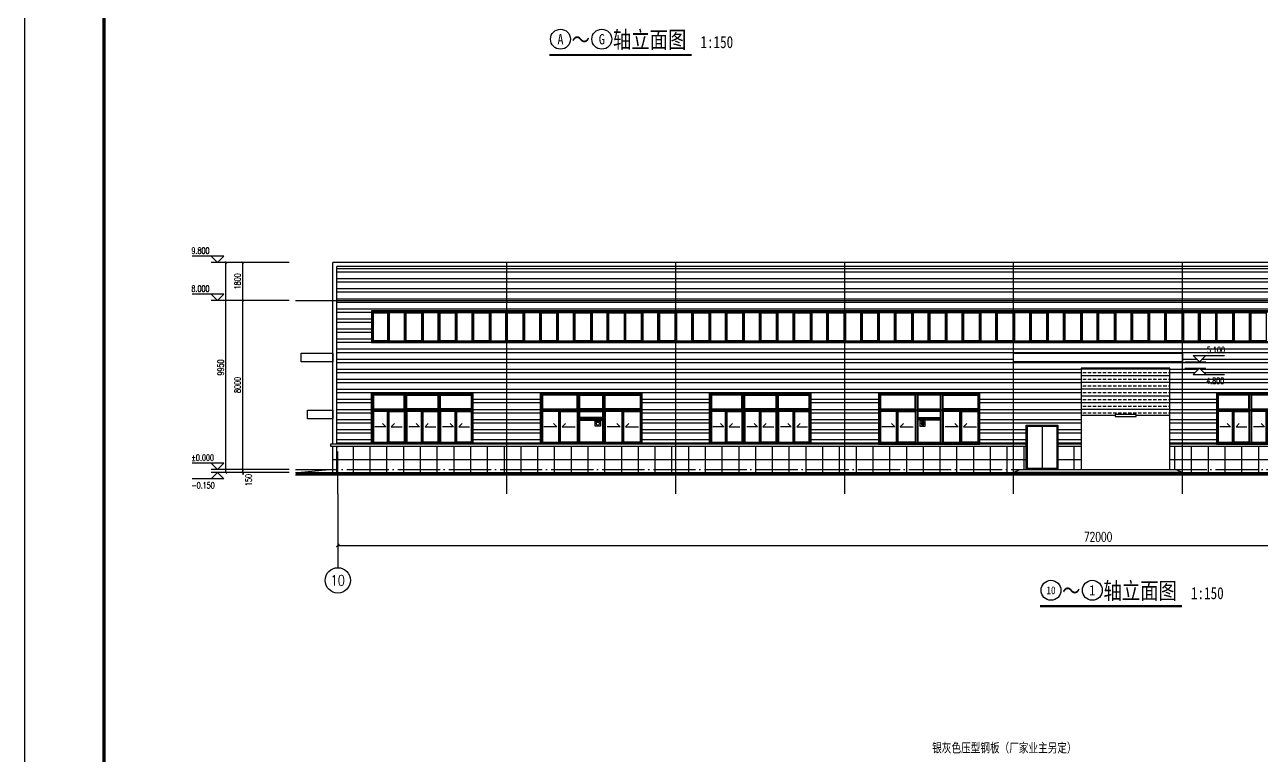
# Model space of a CAD drawing. Extents: x 170967 to 297117, y -33682 to 593582.
# Drawn here: x 170967 to 229515, y 135235 to 169810 of the extents above; entities that cross this region are included whole.
import ezdxf
from ezdxf.enums import TextEntityAlignment as Align

# ---------------------------------------------------------------- set-up
doc = ezdxf.new("R2010")
doc.units = 0
doc.header["$LTSCALE"] = 1000
doc.header["$MEASUREMENT"] = 0
doc.linetypes.add('DOTE', pattern=[2.42, 2, -0.2, 0.02, -0.2])
doc.layers.get('Defpoints').update_dxf_attribs({"color": 250})
for name, color, linetype in [('0 - 立面线', 7, 'Continuous'), ('0-建筑立面', 255, 'Continuous'), ('AXIS', 171, 'Continuous'), ('AXIS_TEXT', 7, 'Continuous'), ('DIM_ELEV', 171, 'Continuous'), ('DIM_SYMB', 171, 'Continuous'), ('DOTE', 14, 'DOTE'), ('PUB_TEXT', 7, 'Continuous'), ('TK', 4, 'Continuous'), ('WINDOW', 140, 'Continuous'), ('填充', 8, 'Continuous')]:
    doc.layers.add(name, color=color, linetype=linetype)
doc.layers.add('02', color=1, linetype='Continuous', lineweight=15)
doc.styles.add('_TCH_AXIS', font='COMPLEX', dxfattribs={"bigfont": 'GBCBIG'})
doc.styles.add('_TCH_DIM', font='SIMPLEX', dxfattribs={"bigfont": 'GBCBIG'})
doc.styles.add('_TCH_DIM_T3', font='SIMPLEX', dxfattribs={"width": 0.705882, "bigfont": 'GBCBIG'})
doc.styles.add('COMPLEX', font='COMPLEX')
doc.styles.add('宋体', font='', dxfattribs={"width": 0.8})
doc.styles.get('宋体').set_extended_font_data('SimSun')
doc.dimstyles.new('_TCH_ARCH&&100', dxfattribs={"dimtxt": 297.5, "dimasz": 100, "dimexe": 250, "dimexo": 300, "dimgap": 100, "dimtad": 1, "dimdec": 0, "dimzin": 0, "dimdsep": 46, "dimtxsty": '_TCH_DIM_T3', "dimblk": 'ARCHTICK', "dimcen": 0.09, "dimclrt": 7, "dimazin": 2, "dimtfac": 1, "dimtdec": 0, "dimtix": 1, "dimtmove": 2, "dimatfit": 3, "dimfxl": 0, "dimtolj": 1, "dimtzin": 0, "dimarcsym": 0})
doc.dimstyles.new('_TCH_ARCH&&150', dxfattribs={"dimtxt": 446.25, "dimasz": 150, "dimexe": 375, "dimexo": 450, "dimgap": 189.375, "dimtad": 1, "dimdec": 0, "dimzin": 0, "dimdsep": 46, "dimtxsty": '_TCH_DIM_T3', "dimblk": 'ARCHTICK', "dimcen": 0.09, "dimclrt": 7, "dimazin": 2, "dimtfac": 1, "dimtdec": 0, "dimtix": 1, "dimtmove": 2, "dimatfit": 3, "dimfxl": 0, "dimtolj": 1, "dimtzin": 0, "dimarcsym": 0})

# ---------------------------------------------------------------- blocks, each defined once
blk = doc.blocks.new('A$C7BE47643')
at = {"layer": 'WINDOW'}
for p, q in [((800, 50), (800, 1575)), ((2400, 50), (2400, 1575)), ((4000, 50), (4000, 1575))]:
    blk.add_line(p, q, dxfattribs=at)
for points in [[(0, 0), (4800, 0), (4800, 2400), (0, 2400)], [(50, 50), (4750, 50), (4750, 2350), (50, 2350)], [(1575, 2350), (1625, 2350), (1625, 50), (1575, 50)], [(3175, 2350), (3225, 2350), (3225, 50), (3175, 50)], [(4750, 1625), (4750, 1575), (50, 1575), (50, 1625)]]:
    blk.add_lwpolyline(points, close=True, dxfattribs=at)
at = {"layer": 'WINDOW', "color": 252}
for points in [[(1535, 2310), (90, 2310), (90, 1665), (1535, 1665)], [(3135, 2310), (1665, 2310), (1665, 1665), (3135, 1665)], [(3265, 2310), (4710, 2310), (4710, 1665), (3265, 1665)], [(760, 1535), (90, 1535), (90, 90), (760, 90)], [(840, 1535), (1535, 1535), (1535, 90), (840, 90)], [(2360, 1535), (1665, 1535), (1665, 90), (2360, 90)], [(2440, 1535), (3135, 1535), (3135, 90), (2440, 90)], [(3960, 1535), (3265, 1535), (3265, 90), (3960, 90)], [(4040, 1535), (4710, 1535), (4710, 90), (4040, 90)]]:
    blk.add_lwpolyline(points, close=True, dxfattribs=at)
at = {"layer": 'WINDOW'}
for points in [[(515, 972), (671, 813), (160, 813)], [(1085, 972), (929, 813), (1440, 813)], [(2115, 972), (2271, 813), (1760, 813)], [(2685, 972), (2529, 813), (3040, 813)], [(3715, 972), (3871, 813), (3360, 813)], [(4285, 972), (4129, 813), (4640, 813)]]:
    blk.add_lwpolyline(points, dxfattribs=at)
blk = doc.blocks.new('A$C474D48D3')
at = {"layer": '02'}
h = blk.add_hatch(color=256, dxfattribs=at)
edge = h.paths.add_edge_path()
edge.add_arc((-125, -125), 75, 0, 360)
blk.add_lwpolyline([(-250, 0), (0, 0), (0, -250), (-250, -250)], close=True)
blk.add_circle((-125, -125), 75)
blk = doc.blocks.new('A$C5D2F2028')
at = {"layer": 'WINDOW'}
for p, q in [((900, 50), (900, 1575)), ((3900, 50), (3900, 1575))]:
    blk.add_line(p, q, dxfattribs=at)
for points in [[(0, 0), (4800, 0), (4800, 2400), (0, 2400)], [(50, 50), (4750, 50), (4750, 2350), (50, 2350)], [(1775, 2350), (1825, 2350), (1825, 50), (1775, 50)], [(2975, 2350), (3025, 2350), (3025, 50), (2975, 50)], [(4750, 1625), (4750, 1575), (50, 1575), (50, 1625)]]:
    blk.add_lwpolyline(points, close=True, dxfattribs=at)
at = {"layer": 'WINDOW', "color": 252}
for points in [[(1735, 2310), (90, 2310), (90, 1665), (1735, 1665)], [(2935, 2310), (1865, 2310), (1865, 1665), (2935, 1665)], [(3065, 2310), (4710, 2310), (4710, 1665), (3065, 1665)], [(860, 1535), (90, 1535), (90, 90), (860, 90)], [(940, 1535), (1735, 1535), (1735, 90), (940, 90)], [(1865, 1265), (2935, 1265), (2935, 1535), (1865, 1535)], [(3860, 1535), (3065, 1535), (3065, 90), (3860, 90)], [(3940, 1535), (4710, 1535), (4710, 90), (3940, 90)], [(2935, 1135), (1865, 1135), (1865, 90), (2935, 90)]]:
    blk.add_lwpolyline(points, close=True, dxfattribs=at)
at = {"layer": 'WINDOW'}
for points in [[(1825, 1225), (2975, 1225)], [(2975, 1175), (1825, 1175)], [(615, 972), (771, 813), (160, 813)], [(1185, 972), (1029, 813), (1640, 813)], [(3615, 972), (3771, 813), (3160, 813)], [(4185, 972), (4029, 813), (4640, 813)]]:
    blk.add_lwpolyline(points, dxfattribs=at)
at = {"xscale": -1}
blk.add_blockref('A$C474D48D3', (1965, 1091), dxfattribs=at)
blk = doc.blocks.new('A$C3DA31D5A')
at = {"layer": 'WINDOW'}
for p, q in [((27200, 1450), (27200, 50)), ((28000, 1450), (28000, 50)), ((28800, 1450), (28800, 50)), ((29600, 1450), (29600, 50)), ((30400, 1450), (30400, 50)), ((31200, 1450), (31200, 50)), ((32000, 1450), (32000, 50)), ((32800, 1450), (32800, 50)), ((33600, 1450), (33600, 50)), ((34400, 1450), (34400, 50)), ((35200, 1450), (35200, 50)), ((36000, 1450), (36000, 50)), ((36800, 1450), (36800, 50)), ((37600, 1450), (37600, 50)), ((38400, 1450), (38400, 50)), ((39200, 1450), (39200, 50)), ((40000, 1450), (40000, 50)), ((40800, 1450), (40800, 50)), ((41600, 1450), (41600, 50)), ((42400, 1450), (42400, 50)), ((43200, 1450), (43200, 50)), ((44000, 1450), (44000, 50)), ((44800, 1450), (44800, 50)), ((45600, 1450), (45600, 50)), ((46400, 1450), (46400, 50)), ((47200, 1450), (47200, 50)), ((48000, 1450), (48000, 50)), ((48800, 1450), (48800, 50)), ((49600, 1450), (49600, 50)), ((50400, 1450), (50400, 50)), ((51200, 1450), (51200, 50)), ((52000, 1450), (52000, 50)), ((52800, 1450), (52800, 50)), ((53600, 1450), (53600, 50)), ((54400, 1450), (54400, 50)), ((55200, 1450), (55200, 50)), ((56000, 1450), (56000, 50)), ((56800, 1450), (56800, 50)), ((57600, 1450), (57600, 50)), ((58400, 1450), (58400, 50)), ((59200, 1450), (59200, 50)), ((60000, 1450), (60000, 50)), ((60800, 1450), (60800, 50)), ((61600, 1450), (61600, 50)), ((62400, 1450), (62400, 50)), ((63200, 1450), (63200, 50)), ((64000, 1450), (64000, 50)), ((64800, 1450), (64800, 50)), ((65600, 1450), (65600, 50)), ((66400, 1450), (66400, 50)), ((67200, 1450), (67200, 50)), ((68000, 1450), (68000, 50)), ((68800, 1450), (68800, 50))]:
    blk.add_line(p, q, dxfattribs=at)
for points in [[(68800, 0), (0, 0), (0, 1500), (68800, 1500)], [(68750, 50), (50, 50), (50, 1450), (68750, 1450)]]:
    blk.add_lwpolyline(points, close=True, dxfattribs=at)
at = {"layer": 'WINDOW', "color": 251}
for points in [[(26440, 90), (27160, 90), (27160, 1410), (26440, 1410)], [(27960, 90), (27240, 90), (27240, 1410), (27960, 1410)], [(28040, 90), (28760, 90), (28760, 1410), (28040, 1410)], [(28840, 90), (29560, 90), (29560, 1410), (28840, 1410)], [(30360, 90), (29640, 90), (29640, 1410), (30360, 1410)], [(30440, 90), (31160, 90), (31160, 1410), (30440, 1410)], [(31960, 90), (31240, 90), (31240, 1410), (31960, 1410)], [(32040, 90), (32760, 90), (32760, 1410), (32040, 1410)], [(33560, 90), (32840, 90), (32840, 1410), (33560, 1410)], [(33640, 90), (34360, 90), (34360, 1410), (33640, 1410)], [(35160, 90), (34440, 90), (34440, 1410), (35160, 1410)], [(35240, 90), (35960, 90), (35960, 1410), (35240, 1410)], [(36760, 90), (36040, 90), (36040, 1410), (36760, 1410)], [(36840, 90), (37560, 90), (37560, 1410), (36840, 1410)], [(38360, 90), (37640, 90), (37640, 1410), (38360, 1410)], [(38440, 90), (39160, 90), (39160, 1410), (38440, 1410)], [(39960, 90), (39240, 90), (39240, 1410), (39960, 1410)], [(40040, 90), (40760, 90), (40760, 1410), (40040, 1410)], [(41560, 90), (40840, 90), (40840, 1410), (41560, 1410)], [(41640, 90), (42360, 90), (42360, 1410), (41640, 1410)], [(43160, 90), (42440, 90), (42440, 1410), (43160, 1410)], [(43240, 90), (43960, 90), (43960, 1410), (43240, 1410)], [(44760, 90), (44040, 90), (44040, 1410), (44760, 1410)], [(44840, 90), (45560, 90), (45560, 1410), (44840, 1410)], [(46360, 90), (45640, 90), (45640, 1410), (46360, 1410)], [(46440, 90), (47160, 90), (47160, 1410), (46440, 1410)], [(47960, 90), (47240, 90), (47240, 1410), (47960, 1410)], [(48040, 90), (48760, 90), (48760, 1410), (48040, 1410)], [(49560, 90), (48840, 90), (48840, 1410), (49560, 1410)], [(49640, 90), (50360, 90), (50360, 1410), (49640, 1410)], [(51160, 90), (50440, 90), (50440, 1410), (51160, 1410)], [(51240, 90), (51960, 90), (51960, 1410), (51240, 1410)], [(52760, 90), (52040, 90), (52040, 1410), (52760, 1410)], [(52840, 90), (53560, 90), (53560, 1410), (52840, 1410)], [(54360, 90), (53640, 90), (53640, 1410), (54360, 1410)], [(54440, 90), (55160, 90), (55160, 1410), (54440, 1410)], [(55960, 90), (55240, 90), (55240, 1410), (55960, 1410)], [(56040, 90), (56760, 90), (56760, 1410), (56040, 1410)], [(56840, 90), (57560, 90), (57560, 1410), (56840, 1410)], [(58360, 90), (57640, 90), (57640, 1410), (58360, 1410)], [(58440, 90), (59160, 90), (59160, 1410), (58440, 1410)], [(59960, 90), (59240, 90), (59240, 1410), (59960, 1410)], [(60040, 90), (60760, 90), (60760, 1410), (60040, 1410)], [(61560, 90), (60840, 90), (60840, 1410), (61560, 1410)], [(61640, 90), (62360, 90), (62360, 1410), (61640, 1410)], [(63160, 90), (62440, 90), (62440, 1410), (63160, 1410)], [(63240, 90), (63960, 90), (63960, 1410), (63240, 1410)], [(64760, 90), (64040, 90), (64040, 1410), (64760, 1410)], [(64840, 90), (65560, 90), (65560, 1410), (64840, 1410)], [(66360, 90), (65640, 90), (65640, 1410), (66360, 1410)], [(66440, 90), (67160, 90), (67160, 1410), (66440, 1410)], [(67960, 90), (67240, 90), (67240, 1410), (67960, 1410)], [(68040, 90), (68710, 90), (68710, 1410), (68040, 1410)]]:
    blk.add_lwpolyline(points, close=True, dxfattribs=at)
blk = doc.blocks.new('A$C56D60E92')
at = {"layer": '填充'}
h = blk.add_hatch(dxfattribs=at)
h.set_pattern_fill('ANSI33', color=250, scale=100, angle=135)
h.set_pattern_definition([(180, (-23503, -337664), (-3e-14, -317.5), []), (180, (-23661.75, -337505.25), (-3e-14, -317.5), [158.75, -79.375])])
h.paths.add_polyline_path([(2600, 2606), (2600, 2556), (4200, 2556), (4200, 4800), (0, 4800), (0, 2556), (1600, 2556), (1600, 2606)])
at = {"layer": 'WINDOW'}
for p, q in [((0, 2556), (1600, 2556)), ((2600, 2556), (4200, 2556))]:
    blk.add_line(p, q, dxfattribs=at)
for points in [[(0, 4800), (4200, 4800), (4200, 0), (0, 0)], [(2600, 2606), (2600, 2506), (1600, 2506), (1600, 2606)]]:
    blk.add_lwpolyline(points, close=True, dxfattribs=at)
blk = doc.blocks.new('A$C1AEC7027')
at = {"layer": 'WINDOW'}
blk.add_line((750, 2050), (750, 50), dxfattribs=at)
for points in [[(1500, 2100), (0, 2100), (0, 0), (1500, 0)], [(1450, 2050), (50, 2050), (50, 50), (1450, 50)]]:
    blk.add_lwpolyline(points, close=True, dxfattribs=at)
blk = doc.blocks.new('GeYuanFrame_23765231', base_point=(20.09, 4.53))
at = {"layer": 'TK'}
blk.add_lwpolyline([(20.09, 4.53), (20.09, 598.53), (861.09, 598.53), (861.09, 4.53)], close=True, dxfattribs=at)
at = {"layer": 'TK', "const_width": 1}
blk.add_lwpolyline([(45.09, 588.53), (851.09, 588.53), (851.09, 14.53), (45.09, 14.53)], close=True, dxfattribs=at)
blk = doc.blocks.new('_AXISO')
blk.add_circle((0, 0), 0.5)
at = {"layer": 'AXIS_TEXT', "style": 'COMPLEX', "width": 1.041667}
blk.add_attdef('A', text='', height=0.56, dxfattribs=at).set_placement((-0.25, -0.28), (0.25, -0.28), align=Align.FIT)
blk = doc.blocks.new('_ArchTick')
at = {"color": 0, "linetype": 'ByBlock', "const_width": 0.4}
blk.add_lwpolyline([(-0.5, -0.5), (0.5, 0.5)], dxfattribs=at)
blk = doc.blocks.new('*D122')
at = {"layer": 'AXIS', "color": 0, "lineweight": -2}
for p, q in [((185790, 147163), (185790, 144788)), ((257790, 147163), (257790, 144788)), ((185790, 145163), (257790, 145163))]:
    blk.add_line(p, q, dxfattribs=at)
at = {"layer": 'Defpoints', "color": 0}
for p in [(185790, 147613), (257790, 147613), (257790, 145163)]:
    blk.add_point(p, dxfattribs=at)
at = {"layer": 'AXIS', "color": 0, "lineweight": -2, "xscale": 150, "yscale": 150, "zscale": 150, "rotation": 180}
blk.add_blockref('_ArchTick', (185790, 145163), dxfattribs=at)
at = {"layer": 'AXIS', "color": 0, "lineweight": -2, "xscale": 150, "yscale": 150, "zscale": 150}
blk.add_blockref('_ArchTick', (257790, 145163), dxfattribs=at)
at = {"layer": 'AXIS', "color": 7, "insert": (221790, 145576), "char_height": 446.2, "attachment_point": 5, "style": '_TCH_DIM_T3'}
blk.add_mtext('\\A1;72000', dxfattribs=at)
blk = doc.blocks.new('*D123')
at = {"layer": 'AXIS', "color": 0, "lineweight": -2}
for p, q in [((183490, 158563), (180240, 158563)), ((180490, 148613), (180490, 158563)), ((183490, 148613), (180240, 148613))]:
    blk.add_line(p, q, dxfattribs=at)
at = {"layer": 'Defpoints', "color": 0}
for p in [(180490, 158563), (183790, 158563), (183790, 148613)]:
    blk.add_point(p, dxfattribs=at)
at = {"layer": 'AXIS', "color": 0, "lineweight": -2, "xscale": 100, "yscale": 100, "zscale": 100}
for p, rotation in [((180490, 158563), 90), ((180490, 148613), 270)]:
    blk.add_blockref('_ArchTick', p, dxfattribs=dict(at, rotation=rotation))
at = {"layer": 'AXIS', "color": 7, "insert": (180242, 153588), "char_height": 297.5, "attachment_point": 5, "rotation": 90, "style": '_TCH_DIM_T3'}
blk.add_mtext('\\A1;9950', dxfattribs=at)
blk = doc.blocks.new('*D124')
at = {"layer": 'AXIS', "color": 0, "lineweight": -2}
for p, q in [((183490, 148763), (181040, 148763)), ((181290, 148763), (181290, 148863)), ((181290, 148613), (181290, 148763)), ((183490, 148613), (181040, 148613)), ((181290, 148613), (181290, 148513))]:
    blk.add_line(p, q, dxfattribs=at)
at = {"layer": 'Defpoints', "color": 0}
for p in [(181290, 148763), (183790, 148763), (183790, 148613)]:
    blk.add_point(p, dxfattribs=at)
at = {"layer": 'AXIS', "color": 0, "lineweight": -2, "xscale": 100, "yscale": 100, "zscale": 100}
for p, rotation in [((181290, 148763), 270), ((181290, 148613), 90)]:
    blk.add_blockref('_ArchTick', p, dxfattribs=dict(at, rotation=rotation))
at = {"layer": 'AXIS', "color": 7, "insert": (181565, 148263), "char_height": 297.5, "attachment_point": 5, "rotation": 90, "style": '_TCH_DIM_T3'}
blk.add_mtext('\\A1;150', dxfattribs=at)
blk = doc.blocks.new('*D125')
at = {"layer": 'AXIS', "color": 0, "lineweight": -2}
for p, q in [((183490, 156763), (181040, 156763)), ((181290, 148763), (181290, 156763)), ((183490, 148763), (181040, 148763))]:
    blk.add_line(p, q, dxfattribs=at)
at = {"layer": 'Defpoints', "color": 0}
for p in [(181290, 156763), (183790, 156763), (183790, 148763)]:
    blk.add_point(p, dxfattribs=at)
at = {"layer": 'AXIS', "color": 0, "lineweight": -2, "xscale": 100, "yscale": 100, "zscale": 100}
for p, rotation in [((181290, 156763), 90), ((181290, 148763), 270)]:
    blk.add_blockref('_ArchTick', p, dxfattribs=dict(at, rotation=rotation))
at = {"layer": 'AXIS', "color": 7, "insert": (181042, 152763), "char_height": 297.5, "attachment_point": 5, "rotation": 90, "style": '_TCH_DIM_T3'}
blk.add_mtext('\\A1;8000', dxfattribs=at)
blk = doc.blocks.new('*D126')
at = {"layer": 'AXIS', "color": 0, "lineweight": -2}
for p, q in [((183490, 158563), (181040, 158563)), ((181290, 156763), (181290, 158563)), ((183490, 156763), (181040, 156763))]:
    blk.add_line(p, q, dxfattribs=at)
at = {"layer": 'Defpoints', "color": 0}
for p in [(181290, 158563), (183790, 158563), (183790, 156763)]:
    blk.add_point(p, dxfattribs=at)
at = {"layer": 'AXIS', "color": 0, "lineweight": -2, "xscale": 100, "yscale": 100, "zscale": 100}
for p, rotation in [((181290, 158563), 90), ((181290, 156763), 270)]:
    blk.add_blockref('_ArchTick', p, dxfattribs=dict(at, rotation=rotation))
at = {"layer": 'AXIS', "color": 7, "insert": (181042, 157663), "char_height": 297.5, "attachment_point": 5, "rotation": 90, "style": '_TCH_DIM_T3'}
blk.add_mtext('\\A1;1800', dxfattribs=at)

msp = doc.modelspace()

# ---------------------------------------------------------------- hatches: boundary and pattern name
at = {"layer": '填充'}
h = msp.add_hatch(dxfattribs=at)
h.set_pattern_fill('ANSI32,_O', color=250, scale=100, angle=135)
h.set_pattern_definition([(180, (0, 0), (-3e-14, -476.25), []), (180, (-158.75, 158.75), (-3e-14, -476.25), [])])
h.paths.add_polyline_path([(257830.4, 158363.3), (185750.4, 158363.3), (185750.4, 149963.3), (187390.4, 149963.3), (187390.4, 152363.3), (192190.4, 152363.3), (192190.4, 149963.3), (195390.4, 149963.3), (195390.4, 152363.3), (200190.4, 152363.3), (200190.4, 149963.3), (203390.4, 149963.3), (203390.4, 152363.3), (208190.4, 152363.3), (208190.4, 149963.3), (211390.4, 149963.3), (211390.4, 152363.3), (216190.4, 152363.3), (216190.4, 149963.3), (218390.4, 149963.3), (218390.4, 150863.3), (219890.4, 150863.3), (219890.4, 149963.3), (220990.4, 149963.3), (220990.4, 153563.3), (225190.4, 153563.3), (225190.4, 149963.3), (227390.4, 149963.3), (227390.4, 152363.3), (232190.4, 152363.3), (232190.4, 149963.3), (235390.4, 149963.3), (235390.4, 152363.3), (240190.4, 152363.3), (240190.4, 149963.3), (243390.4, 149963.3), (243390.4, 152363.3), (248190.4, 152363.3), (248190.4, 149963.3), (252990.4, 149963.3), (252990.4, 152363.3), (256190.4, 152363.3), (256190.4, 149963.3), (257830.4, 149963.3)])
h.paths.add_polyline_path([(187390.4, 154763.3), (187390.4, 156263.3), (256190.4, 156263.3), (256190.4, 154763.3)], flags=16)
h.paths.add_polyline_path([(187440.4, 154813.3), (187440.4, 156213.3), (256140.4, 156213.3), (256140.4, 154813.3)], flags=0)
h.paths.add_polyline_path([(233030.4, 154853.3), (233030.4, 156173.3), (233750.4, 156173.3), (233750.4, 154853.3)], flags=0)
h.paths.add_polyline_path([(232950.4, 154853.3), (232230.4, 154853.3), (232230.4, 156173.3), (232950.4, 156173.3)], flags=0)
h.paths.add_polyline_path([(233830.4, 154853.3), (233830.4, 156173.3), (234550.4, 156173.3), (234550.4, 154853.3)], flags=0)
h.paths.add_polyline_path([(232150.4, 154853.3), (231430.4, 154853.3), (231430.4, 156173.3), (232150.4, 156173.3)], flags=0)
h.paths.add_polyline_path([(234630.4, 154853.3), (234630.4, 156173.3), (235350.4, 156173.3), (235350.4, 154853.3)], flags=0)
h.paths.add_polyline_path([(231350.4, 154853.3), (230630.4, 154853.3), (230630.4, 156173.3), (231350.4, 156173.3)], flags=0)
h.paths.add_polyline_path([(235430.4, 154853.3), (235430.4, 156173.3), (236150.4, 156173.3), (236150.4, 154853.3)], flags=0)
h.paths.add_polyline_path([(230550.4, 154853.3), (229830.4, 154853.3), (229830.4, 156173.3), (230550.4, 156173.3)], flags=0)
h.paths.add_polyline_path([(236230.4, 154853.3), (236230.4, 156173.3), (236950.4, 156173.3), (236950.4, 154853.3)], flags=0)
h.paths.add_polyline_path([(229750.4, 154853.3), (229030.4, 154853.3), (229030.4, 156173.3), (229750.4, 156173.3)], flags=0)
h.paths.add_polyline_path([(237030.4, 154853.3), (237030.4, 156173.3), (237750.4, 156173.3), (237750.4, 154853.3)], flags=0)
h.paths.add_polyline_path([(228950.4, 154853.3), (228230.4, 154853.3), (228230.4, 156173.3), (228950.4, 156173.3)], flags=0)
h.paths.add_polyline_path([(237830.4, 154853.3), (237830.4, 156173.3), (238550.4, 156173.3), (238550.4, 154853.3)], flags=0)
h.paths.add_polyline_path([(228150.4, 154853.3), (227430.4, 154853.3), (227430.4, 156173.3), (228150.4, 156173.3)], flags=0)
h.paths.add_polyline_path([(226290.4, 153263.3), (226590.4, 153563.3), (226890.4, 153263.3)], flags=16)
h.paths.add_polyline_path([(226890.4, 154163.3), (226590.4, 153863.3), (226290.4, 154163.3)], flags=16)
h.paths.add_polyline_path([(238630.4, 154853.3), (238630.4, 156173.3), (239350.4, 156173.3), (239350.4, 154853.3)], flags=0)
h.paths.add_polyline_path([(227350.4, 154853.3), (226630.4, 154853.3), (226630.4, 156173.3), (227350.4, 156173.3)], flags=0)
h.paths.add_polyline_path([(239430.4, 154853.3), (239430.4, 156173.3), (240150.4, 156173.3), (240150.4, 154853.3)], flags=0)
h.paths.add_polyline_path([(226550.4, 154853.3), (225830.4, 154853.3), (225830.4, 156173.3), (226550.4, 156173.3)], flags=0)
h.paths.add_polyline_path([(240230.4, 154853.3), (240230.4, 156173.3), (240950.4, 156173.3), (240950.4, 154853.3)], flags=0)
h.paths.add_polyline_path([(225790.4, 153863.3), (217790.4, 153863.3), (217790.4, 154263.3), (225790.4, 154263.3)], flags=16)
h.paths.add_polyline_path([(225750.4, 154853.3), (225030.4, 154853.3), (225030.4, 156173.3), (225750.4, 156173.3)], flags=0)
h.paths.add_polyline_path([(241030.4, 154853.3), (241030.4, 156173.3), (241750.4, 156173.3), (241750.4, 154853.3)], flags=0)
h.paths.add_polyline_path([(224950.4, 154853.3), (224230.4, 154853.3), (224230.4, 156173.3), (224950.4, 156173.3)], flags=0)
h.paths.add_polyline_path([(241830.4, 154853.3), (241830.4, 156173.3), (242550.4, 156173.3), (242550.4, 154853.3)], flags=0)
h.paths.add_polyline_path([(224150.4, 154853.3), (223430.4, 154853.3), (223430.4, 156173.3), (224150.4, 156173.3)], flags=0)
h.paths.add_polyline_path([(242630.4, 154853.3), (242630.4, 156173.3), (243350.4, 156173.3), (243350.4, 154853.3)], flags=0)
h.paths.add_polyline_path([(223350.4, 154853.3), (222630.4, 154853.3), (222630.4, 156173.3), (223350.4, 156173.3)], flags=0)
h.paths.add_polyline_path([(243430.4, 154853.3), (243430.4, 156173.3), (244150.4, 156173.3), (244150.4, 154853.3)], flags=0)
h.paths.add_polyline_path([(222550.4, 154853.3), (221830.4, 154853.3), (221830.4, 156173.3), (222550.4, 156173.3)], flags=0)
h.paths.add_polyline_path([(244230.4, 154853.3), (244230.4, 156173.3), (244950.4, 156173.3), (244950.4, 154853.3)], flags=0)
h.paths.add_polyline_path([(221750.4, 154853.3), (221030.4, 154853.3), (221030.4, 156173.3), (221750.4, 156173.3)], flags=0)
h.paths.add_polyline_path([(245030.4, 154853.3), (245030.4, 156173.3), (245750.4, 156173.3), (245750.4, 154853.3)], flags=0)
h.paths.add_polyline_path([(220950.4, 154853.3), (220230.4, 154853.3), (220230.4, 156173.3), (220950.4, 156173.3)], flags=0)
h.paths.add_polyline_path([(245830.4, 154853.3), (245830.4, 156173.3), (246550.4, 156173.3), (246550.4, 154853.3)], flags=0)
h.paths.add_polyline_path([(220150.4, 154853.3), (219430.4, 154853.3), (219430.4, 156173.3), (220150.4, 156173.3)], flags=0)
h.paths.add_polyline_path([(246630.4, 154853.3), (246630.4, 156173.3), (247350.4, 156173.3), (247350.4, 154853.3)], flags=0)
h.paths.add_polyline_path([(219350.4, 154853.3), (218630.4, 154853.3), (218630.4, 156173.3), (219350.4, 156173.3)], flags=0)
h.paths.add_polyline_path([(247430.4, 154853.3), (247430.4, 156173.3), (248150.4, 156173.3), (248150.4, 154853.3)], flags=0)
h.paths.add_polyline_path([(218550.4, 154853.3), (217830.4, 154853.3), (217830.4, 156173.3), (218550.4, 156173.3)], flags=0)
h.paths.add_polyline_path([(248230.4, 154853.3), (248230.4, 156173.3), (248950.4, 156173.3), (248950.4, 154853.3)], flags=0)
h.paths.add_polyline_path([(217750.4, 154853.3), (217030.4, 154853.3), (217030.4, 156173.3), (217750.4, 156173.3)], flags=0)
h.paths.add_polyline_path([(249030.4, 154853.3), (249030.4, 156173.3), (249750.4, 156173.3), (249750.4, 154853.3)], flags=0)
h.paths.add_polyline_path([(216950.4, 154853.3), (216230.4, 154853.3), (216230.4, 156173.3), (216950.4, 156173.3)], flags=0)
h.paths.add_polyline_path([(249830.4, 154853.3), (249830.4, 156173.3), (250550.4, 156173.3), (250550.4, 154853.3)], flags=0)
h.paths.add_polyline_path([(216150.4, 154853.3), (215430.4, 154853.3), (215430.4, 156173.3), (216150.4, 156173.3)], flags=0)
h.paths.add_polyline_path([(250630.4, 154853.3), (250630.4, 156173.3), (251350.4, 156173.3), (251350.4, 154853.3)], flags=0)
h.paths.add_polyline_path([(215350.4, 154853.3), (214630.4, 154853.3), (214630.4, 156173.3), (215350.4, 156173.3)], flags=0)
h.paths.add_polyline_path([(251430.4, 154853.3), (251430.4, 156173.3), (252150.4, 156173.3), (252150.4, 154853.3)], flags=0)
h.paths.add_polyline_path([(214550.4, 154853.3), (213830.4, 154853.3), (213830.4, 156173.3), (214550.4, 156173.3)], flags=0)
h.paths.add_polyline_path([(252230.4, 154853.3), (252230.4, 156173.3), (252950.4, 156173.3), (252950.4, 154853.3)], flags=0)
h.paths.add_polyline_path([(213750.4, 154853.3), (213030.4, 154853.3), (213030.4, 156173.3), (213750.4, 156173.3)], flags=0)
h.paths.add_polyline_path([(253030.4, 154853.3), (253030.4, 156173.3), (253750.4, 156173.3), (253750.4, 154853.3)], flags=0)
h.paths.add_polyline_path([(212950.4, 154853.3), (212230.4, 154853.3), (212230.4, 156173.3), (212950.4, 156173.3)], flags=0)
h.paths.add_polyline_path([(253830.4, 154853.3), (253830.4, 156173.3), (254550.4, 156173.3), (254550.4, 154853.3)], flags=0)
h.paths.add_polyline_path([(212150.4, 154853.3), (211430.4, 154853.3), (211430.4, 156173.3), (212150.4, 156173.3)], flags=0)
h.paths.add_polyline_path([(254630.4, 154853.3), (254630.4, 156173.3), (255350.4, 156173.3), (255350.4, 154853.3)], flags=0)
h.paths.add_polyline_path([(211350.4, 154853.3), (210630.4, 154853.3), (210630.4, 156173.3), (211350.4, 156173.3)], flags=0)
h.paths.add_polyline_path([(255430.4, 154853.3), (255430.4, 156173.3), (256100.4, 156173.3), (256100.4, 154853.3)], flags=0)
h.paths.add_polyline_path([(210550.4, 154853.3), (209830.4, 154853.3), (209830.4, 156173.3), (210550.4, 156173.3)], flags=0)
h.paths.add_polyline_path([(209750.4, 154853.3), (209030.4, 154853.3), (209030.4, 156173.3), (209750.4, 156173.3)], flags=0)
h.paths.add_polyline_path([(208950.4, 154853.3), (208230.4, 154853.3), (208230.4, 156173.3), (208950.4, 156173.3)], flags=0)
h.paths.add_polyline_path([(208150.4, 154853.3), (207430.4, 154853.3), (207430.4, 156173.3), (208150.4, 156173.3)], flags=0)
h.paths.add_polyline_path([(207350.4, 154853.3), (206630.4, 154853.3), (206630.4, 156173.3), (207350.4, 156173.3)], flags=0)
h.paths.add_polyline_path([(206550.4, 154853.3), (205830.4, 154853.3), (205830.4, 156173.3), (206550.4, 156173.3)], flags=0)
h.paths.add_polyline_path([(205750.4, 154853.3), (205030.4, 154853.3), (205030.4, 156173.3), (205750.4, 156173.3)], flags=0)
h.paths.add_polyline_path([(204950.4, 154853.3), (204230.4, 154853.3), (204230.4, 156173.3), (204950.4, 156173.3)], flags=0)
h.paths.add_polyline_path([(204150.4, 154853.3), (203430.4, 154853.3), (203430.4, 156173.3), (204150.4, 156173.3)], flags=0)
h.paths.add_polyline_path([(203350.4, 154853.3), (202630.4, 154853.3), (202630.4, 156173.3), (203350.4, 156173.3)], flags=0)
h.paths.add_polyline_path([(202550.4, 154853.3), (201830.4, 154853.3), (201830.4, 156173.3), (202550.4, 156173.3)], flags=0)
h.paths.add_polyline_path([(201750.4, 154853.3), (201030.4, 154853.3), (201030.4, 156173.3), (201750.4, 156173.3)], flags=0)
h.paths.add_polyline_path([(200950.4, 154853.3), (200230.4, 154853.3), (200230.4, 156173.3), (200950.4, 156173.3)], flags=0)
h.paths.add_polyline_path([(200150.4, 154853.3), (199430.4, 154853.3), (199430.4, 156173.3), (200150.4, 156173.3)], flags=0)
h.paths.add_polyline_path([(199350.4, 154853.3), (198630.4, 154853.3), (198630.4, 156173.3), (199350.4, 156173.3)], flags=0)
h.paths.add_polyline_path([(198550.4, 154853.3), (197830.4, 154853.3), (197830.4, 156173.3), (198550.4, 156173.3)], flags=0)
h.paths.add_polyline_path([(197750.4, 154853.3), (197030.4, 154853.3), (197030.4, 156173.3), (197750.4, 156173.3)], flags=0)
h.paths.add_polyline_path([(196950.4, 154853.3), (196230.4, 154853.3), (196230.4, 156173.3), (196950.4, 156173.3)], flags=0)
h.paths.add_polyline_path([(196150.4, 154853.3), (195430.4, 154853.3), (195430.4, 156173.3), (196150.4, 156173.3)], flags=0)
h.paths.add_polyline_path([(195350.4, 154853.3), (194630.4, 154853.3), (194630.4, 156173.3), (195350.4, 156173.3)], flags=0)
h.paths.add_polyline_path([(194550.4, 154853.3), (193830.4, 154853.3), (193830.4, 156173.3), (194550.4, 156173.3)], flags=0)
h.paths.add_polyline_path([(193750.4, 154853.3), (193030.4, 154853.3), (193030.4, 156173.3), (193750.4, 156173.3)], flags=0)
h.paths.add_polyline_path([(192950.4, 154853.3), (192230.4, 154853.3), (192230.4, 156173.3), (192950.4, 156173.3)], flags=0)
h.paths.add_polyline_path([(192150.4, 154853.3), (191430.4, 154853.3), (191430.4, 156173.3), (192150.4, 156173.3)], flags=0)
h.paths.add_polyline_path([(191350.4, 154853.3), (190630.4, 154853.3), (190630.4, 156173.3), (191350.4, 156173.3)], flags=0)
h.paths.add_polyline_path([(190550.4, 154853.3), (189830.4, 154853.3), (189830.4, 156173.3), (190550.4, 156173.3)], flags=0)
h.paths.add_polyline_path([(189750.4, 154853.3), (189030.4, 154853.3), (189030.4, 156173.3), (189750.4, 156173.3)], flags=0)
h.paths.add_polyline_path([(188950.4, 154853.3), (188230.4, 154853.3), (188230.4, 156173.3), (188950.4, 156173.3)], flags=0)
h.paths.add_polyline_path([(188150.4, 154853.3), (187480.4, 154853.3), (187480.4, 156173.3), (188150.4, 156173.3)], flags=0)
h.paths.add_polyline_path([(226870.5, 154194), (227819.3, 154194), (227819.3, 154640.2), (226870.5, 154640.2)], flags=24)
h.paths.add_polyline_path([(226830.5, 152734), (227819.3, 152734), (227819.3, 153180.2), (226830.5, 153180.2)], flags=24)
h = msp.add_hatch(dxfattribs=at)
h.set_pattern_fill('NET', color=250, scale=250)
h.set_pattern_definition([(0, (0, 0), (0, 793.75), []), (90, (0, 0), (-793.75, 5e-14), [])])
h.paths.add_polyline_path([(225190.4, 149863.3), (225190.4, 148763.3), (220990.4, 148763.3), (220990.4, 149863.3), (219890.4, 149863.3), (219890.4, 148763.3), (218390.4, 148763.3), (218390.4, 149863.3), (185550.4, 149863.3), (185550.4, 148613.3), (217790.4, 148613.3), (218090.4, 148763.3), (225490.4, 148763.3), (225790.4, 148613.3), (258030.4, 148613.3), (258030.4, 149863.3)])

# ---------------------------------------------------------------- linework, layer by layer
at = {"const_width": 100}
msp.add_lwpolyline([(183790.4, 148563.3), (262287.9, 148563.3)], dxfattribs=at)
for points in [[(183790.4, 148613.3), (262287.9, 148613.3)], [(183790.4, 148513.3), (262287.9, 148513.3)]]:
    msp.add_lwpolyline(points)
at = {"layer": '0 - 立面线'}
for p, q in [((185550.4, 149963.3), (185550.4, 158563.3)), ((185750.4, 149963.3), (185750.4, 158363.3)), ((185450.4, 149963.3), (185450.4, 149863.3)), ((185550.4, 148613.3), (185550.4, 149863.3)), ((185550.4, 148763.3), (184050.4, 148613.3))]:
    msp.add_line(p, q, dxfattribs=at)
for points in [[(185550.4, 154263.3), (185550.4, 153863.3), (184050.4, 153863.3), (184050.4, 154263.3)], [(185550.4, 151563.3), (185550.4, 151163.3), (184350.4, 151163.3), (184350.4, 151563.3)]]:
    msp.add_lwpolyline(points, close=True, dxfattribs=at)
at = {"layer": '0-建筑立面'}
for p, q in [((258030.4, 158563.3), (185550.4, 158563.3)), ((257830.4, 158363.3), (185750.4, 158363.3))]:
    msp.add_line(p, q, dxfattribs=at)
for points in [[(218390.4, 149963.3), (185450.4, 149963.3)], [(220990.4, 149963.3), (219890.4, 149963.3)], [(225190.4, 149863.3), (258130.4, 149863.3), (258130.4, 149963.3), (225190.4, 149963.3)], [(185450.4, 149863.3), (218390.4, 149863.3)], [(219890.4, 149863.3), (220990.4, 149863.3)]]:
    msp.add_lwpolyline(points, dxfattribs=at)
at = {"layer": 'AXIS'}
msp.add_line((185790.4, 147613.3), (185790.4, 144113.3), dxfattribs=at)
at = {"layer": 'Defpoints'}
for p, q in [((193790.4, 147613.3), (193790.4, 158563.3)), ((201790.4, 147613.3), (201790.4, 158563.3)), ((209790.4, 147613.3), (209790.4, 158563.3)), ((217790.4, 147613.3), (217790.4, 158563.3)), ((225790.4, 147613.3), (225790.4, 158563.3)), ((183790.4, 156763.3), (262287.9, 156763.3))]:
    msp.add_line(p, q, dxfattribs=at)
at = {"layer": 'DIM_ELEV'}
for p, q in [((180390.4, 158863.3), (178890.9, 158863.3)), ((180090.4, 158563.3), (179790.4, 158863.3)), ((180090.4, 158563.3), (180390.4, 158863.3)), ((181290.4, 158563.3), (179790.4, 158563.3)), ((180390.4, 157063.3), (178890.9, 157063.3)), ((180090.4, 156763.3), (179790.4, 157063.3)), ((180090.4, 156763.3), (180390.4, 157063.3)), ((181290.4, 156763.3), (179790.4, 156763.3)), ((226590.4, 153863.3), (226290.4, 154163.3)), ((226290.4, 154163.3), (227774.9, 154163.3)), ((226590.4, 153863.3), (226890.4, 154163.3)), ((225890.4, 153863.3), (226890.4, 153863.3)), ((225890.4, 153563.3), (226890.4, 153563.3)), ((226590.4, 153563.3), (226290.4, 153263.3)), ((226590.4, 153563.3), (226890.4, 153263.3)), ((226290.4, 153263.3), (227774.9, 153263.3)), ((180390.4, 149063.3), (178890.9, 149063.3)), ((180090.4, 148763.3), (179790.4, 149063.3)), ((181290.4, 148763.3), (179790.4, 148763.3)), ((180090.4, 148763.3), (180390.4, 149063.3)), ((180390.4, 148313.3), (178890.9, 148313.3)), ((180090.4, 148613.3), (179790.4, 148313.3)), ((181290.4, 148613.3), (179790.4, 148613.3)), ((180090.4, 148613.3), (180390.4, 148313.3))]:
    msp.add_line(p, q, dxfattribs=at)
at = {"layer": 'DIM_SYMB', "const_width": 105}
for points in [[(195807.9, 168376.2), (202541.2, 168376.2)], [(219033.4, 142293.2), (225766.6, 142293.2)]]:
    msp.add_lwpolyline(points, dxfattribs=at)
at = {"layer": 'DOTE'}
for p, q in [((185790.4, 147613.3), (185790.4, 149963.3)), ((183790.4, 148763.3), (262287.9, 148763.3))]:
    msp.add_line(p, q, dxfattribs=at)
at = {"layer": 'PUB_TEXT'}
for centre in [(196332.9, 169125.8), (198290.3, 169125.8), (219558.4, 143042.8), (221515.7, 143042.8)]:
    msp.add_circle(centre, 472.5, dxfattribs=at)
at = {"layer": 'WINDOW'}
for points in [[(225790.4, 154263.3), (225790.4, 153863.3), (217790.4, 153863.3), (217790.4, 154263.3)], [(218090.4, 148763.3), (225490.4, 148763.3), (225790.4, 148613.3), (217790.4, 148613.3)]]:
    msp.add_lwpolyline(points, close=True, dxfattribs=at)

# ---------------------------------------------------------------- block references
at = {"xscale": -1}
msp.add_blockref('A$C5D2F2028', (200190.4, 149963.3), dxfattribs=at)
msp.add_blockref('A$C5D2F2028', (211390.4, 149963.3))
at = {"layer": '0-建筑立面', "xscale": 150, "yscale": 150, "zscale": 150}
msp.add_blockref('GeYuanFrame_23765231', (170967.1, 109873.5), dxfattribs=at)
at = {"layer": '0-建筑立面', "xscale": -1}
for name, p in [('A$C3DA31D5A', (256190.4, 154763.3)), ('A$C56D60E92', (225190.4, 148763.3)), ('A$C1AEC7027', (219890.4, 148763.3))]:
    msp.add_blockref(name, p, dxfattribs=at)
at = {"layer": 'AXIS'}
ref = msp.add_blockref('_AXISO', (185790.4, 143513.3), dxfattribs=dict(at, xscale=1200, yscale=1200, zscale=1200))
ref.add_attrib('A', '10', dxfattribs={"layer": 'AXIS_TEXT', "height": 492.67, "style": '_TCH_AXIS'}).set_placement((185450.2, 143267), (186130.6, 143267), align=Align.FIT)
at = {"layer": 'WINDOW', "xscale": -1}
for p in [(192190.4, 149963.3), (208190.4, 149963.3)]:
    msp.add_blockref('A$C7BE47643', p, dxfattribs=at)
at = {"layer": 'WINDOW'}
msp.add_blockref('A$C7BE47643', (227390.4, 149963.3), dxfattribs=at)

# ---------------------------------------------------------------- texts
at = {"layer": 'PUB_TEXT', "style": '宋体'}
for s, height, width, p, p2 in [('A', 490.1, 1.022727, (196190.3, 168880.7), (196475.5, 168880.7)), ('G', 489.4, 1.028571, (198147.1, 168881.1), (198433.4, 168881.1)), ('10', 368.34, 1.028571, (219342.8, 142858.6), (219773.9, 142858.6)), ('1', 487.9, 1.040462, (221371.3, 142798.8), (221660.1, 142798.8))]:
    msp.add_text(s, height=height, dxfattribs=dict(at, width=width)).set_placement(p, p2, align=Align.FIT)
at = {"layer": 'PUB_TEXT'}
for s, height, style, width, p in [('～', 797.5, '宋体', 0.8, (196857.9, 168705.8)), ('轴立面图', 797.47, '宋体', 0.8, (198815.3, 168705.8)), ('1:150', 569.62, '宋体', 0.8, (202961.2, 168705.8)), ('9.800', 297.5, '_TCH_DIM', 0.705882, (178860.9, 158968.3)), ('8.000', 297.5, '_TCH_DIM', 0.705882, (178860.9, 157168.3)), ('5.100', 297.5, '_TCH_DIM', 0.705882, (226944.9, 154268.3)), ('4.800', 297.5, '_TCH_DIM', 0.705882, (226904.9, 152808.3)), ('%%P0.000', 297.5, '_TCH_DIM', 0.705882, (178860.9, 149168.3)), ('-0.150', 297.5, '_TCH_DIM', 0.705882, (178860.9, 147858.3)), ('轴立面图', 797.47, '宋体', 0.8, (222040.7, 142622.8)), ('～', 797.5, '宋体', 0.8, (220083.4, 142622.8)), ('1:150', 569.62, '宋体', 0.8, (226186.6, 142622.8))]:
    msp.add_text(s, height=height, dxfattribs=dict(at, style=style, width=width)).set_placement(p)
at = {"layer": 'PUB_TEXT', "style": '_TCH_DIM'}
msp.add_text('银灰色压型钢板（厂家业主另定）', height=506.383, dxfattribs=at).set_placement((213934.2, 135318.6))

# ---------------------------------------------------------------- dimensions: what is measured, and where the dimension line sits
at = {"layer": 'AXIS'}
for p1, p2, distance, dimstyle, picture, middle in [((183790.4, 148613.3), (183790.4, 158563.3), 3300, '_TCH_ARCH&&100', '*D123', (180241.7, 153588.3)), ((183790.4, 156763.3), (183790.4, 158563.3), 2500, '_TCH_ARCH&&100', '*D126', (181041.7, 157663.3)), ((183790.4, 148763.3), (183790.4, 156763.3), 2500, '_TCH_ARCH&&100', '*D125', (181041.7, 152763.3)), ((185790.4, 147613.3), (257790.4, 147613.3), -2450, '_TCH_ARCH&&150', '*D122', (221790.4, 145575.8))]:
    dim = msp.add_aligned_dim(p1=p1, p2=p2, distance=distance, dimstyle=dimstyle, dxfattribs=at)
    dim.commit()
    dim.dimension.update_dxf_attribs({"geometry": picture, "text_midpoint": middle})
dim = msp.add_linear_dim(base=(181290.4, 148763.3), p1=(183790.4, 148613.3), p2=(183790.4, 148763.3), angle=90, dimstyle='_TCH_ARCH&&100', dxfattribs=at)
dim.commit()
dim.dimension.update_dxf_attribs({"geometry": '*D124', "text_midpoint": (181565.4, 148263.3), "dimtype": 161})

doc.saveas('drawing.dxf')
